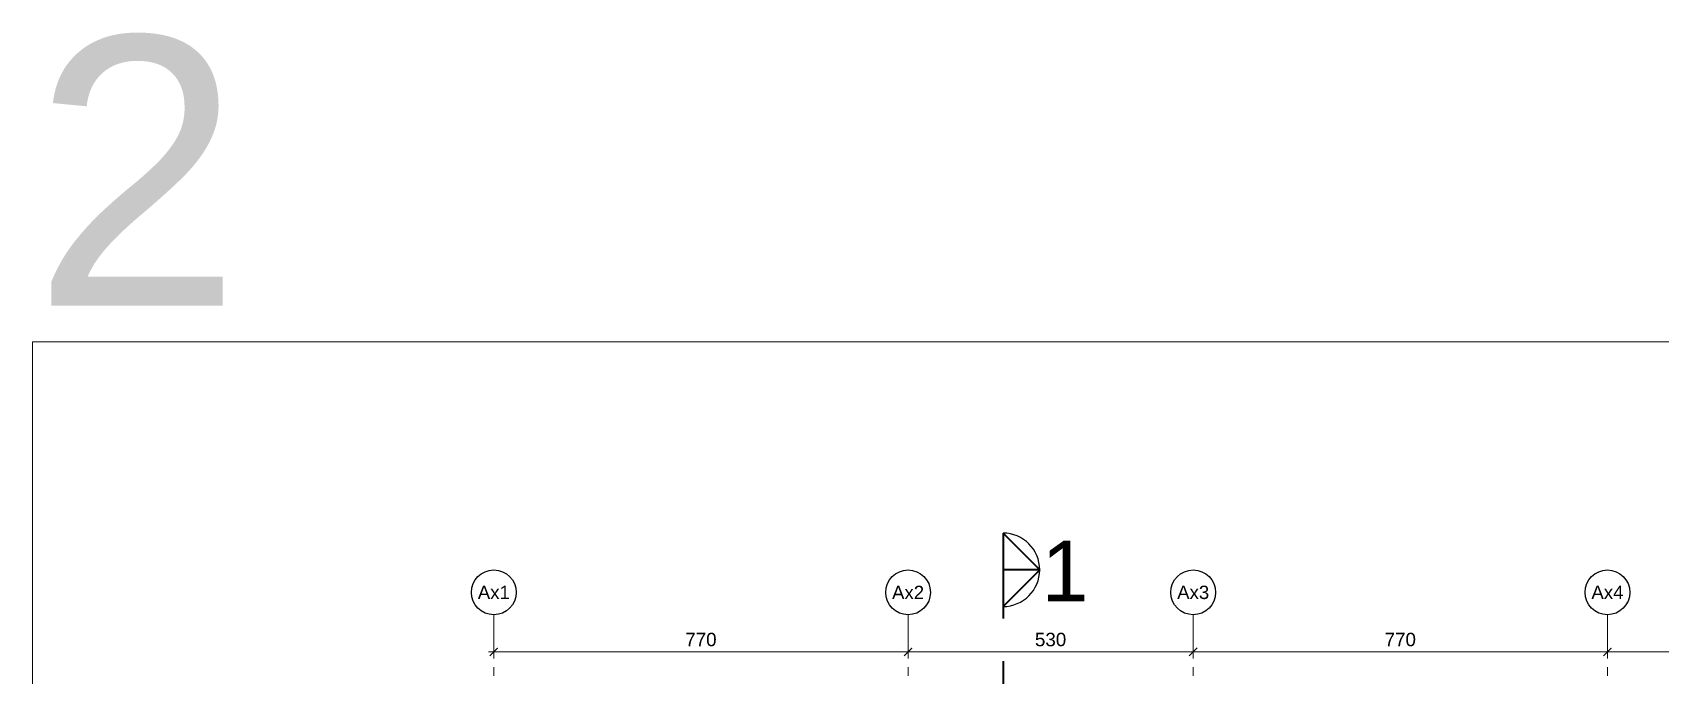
# Model space of a CAD drawing. Header units: centimetres. Extents: x 79741 to 85142, y -55119 to -48201.
# Drawn here: x 79741 to 82767, y -49395 to -48201 of the extents above; entities that cross this region are included whole.
import ezdxf
from ezdxf.enums import TextEntityAlignment as Align

# ---------------------------------------------------------------- set-up
doc = ezdxf.new("R2010")
doc.units = ezdxf.units.CM
doc.header["$LTSCALE"] = 50
doc.header["$MEASUREMENT"] = 0
doc.linetypes.add('AXES', pattern=[2, 1.25, -0.25, 0.25, -0.25])
doc.linetypes.add('DASHED2', pattern=[9.525, 6.35, -3.175])
doc.layers.get('0').update_dxf_attribs({"color": 8})
for name, color, linetype in [('AXES', 10, 'AXES'), ('COTE 50ème', 1, 'Continuous'), ('text', 159, 'Continuous')]:
    doc.layers.add(name, color=color, linetype=linetype)
doc.layers.add('FMULT', color=150, linetype='Continuous', plot=False)
doc.layers.add('HORS GEL COTE', color=7, linetype='Continuous', lineweight=13, true_color=0x00661a)
doc.layers.add('MACONNERIE COUPE', color=7, linetype='Continuous', lineweight=30)
doc.styles.add('3.ABEA 1-50', font='arial.ttf', dxfattribs={"height": 12.5})
doc.styles.add('FN_TEXT_1.50', font='arial.ttf', dxfattribs={"height": 10})
doc.styles.add('RS_TEXT_1.50', font='arial.ttf', dxfattribs={"height": 12.5})
doc.styles.add('RS_TXT_100', font='arial.ttf', dxfattribs={"height": 25})
doc.dimstyles.new('RS_100CM_LINEAIRE', dxfattribs={"dimscale": 10, "dimtxt": 25, "dimasz": 1.5, "dimexe": 1, "dimexo": 2.5, "dimgap": 1, "dimtad": 1, "dimdec": 1, "dimrnd": 0.5, "dimdsep": 46, "dimtxsty": 'RS_TXT_100', "dimblk1": 'ARCHTICK', "dimblk2": 'ARCHTICK', "dimsah": 1, "dimcen": 2.5, "dimdle": 1, "dimclrt": 4, "dimadec": 0, "dimazin": 2, "dimtfac": 1, "dimtdec": 1, "dimtix": 1, "dimtmove": 2, "dimatfit": 3, "dimfxl": 1, "dimtolj": 1, "dimtzin": 0, "dimarcsym": 0})

# ---------------------------------------------------------------- blocks, each defined once
blk = doc.blocks.new('AXES_FN')
at = {"color": 0, "linetype": 'Continuous'}
blk.add_circle((0, 15), 22.2, dxfattribs=at)
at = {"color": 0, "style": 'FN_TEXT_1.50'}
blk.add_attdef('AXES', text='', height=12.5, dxfattribs=at).set_placement((-48.9, 20.6), align=Align.MIDDLE_CENTER)
blk = doc.blocks.new('_ArchTick')
at = {"color": 0, "linetype": 'ByBlock', "const_width": 0.15}
blk.add_lwpolyline([(-0.5, -0.5), (0.5, 0.5)], dxfattribs=at)
blk = doc.blocks.new('*D184')
at = {"layer": 'AXES', "color": 0, "linetype": 'Continuous', "lineweight": -2, "ltscale": 0.5, "transparency": 16777216}
for p, q in [((70888.4, -40383.7), (71678.4, -40383.7)), ((70898.4, -40389.7), (70898.4, -40373.7)), ((71668.4, -40389.7), (71668.4, -40373.7))]:
    blk.add_line(p, q, dxfattribs=at)
at = {"layer": 'Defpoints', "color": 0, "linetype": 'Continuous', "ltscale": 0.5, "transparency": 16777216}
for p in [(71668.4, -40383.7), (70898.4, -40414.7), (71668.4, -40414.7)]:
    blk.add_point(p, dxfattribs=at)
at = {"layer": 'AXES', "color": 0, "linetype": 'Continuous', "lineweight": -2, "ltscale": 0.5, "transparency": 16777216, "xscale": 15, "yscale": 15, "zscale": 15, "rotation": 180}
blk.add_blockref('_ArchTick', (70898.4, -40383.7), dxfattribs=at)
at = {"layer": 'AXES', "color": 0, "linetype": 'Continuous', "lineweight": -2, "ltscale": 0.5, "transparency": 16777216, "xscale": 15, "yscale": 15, "zscale": 15}
blk.add_blockref('_ArchTick', (71668.4, -40383.7), dxfattribs=at)
at = {"layer": 'AXES', "color": 4, "linetype": 'Continuous', "lineweight": 5, "ltscale": 0.5, "transparency": 16777216, "insert": (71283.4, -40360.9), "char_height": 25, "attachment_point": 5, "style": 'RS_TXT_100'}
blk.add_mtext('\\A1;770', dxfattribs=at)
blk = doc.blocks.new('*D185')
at = {"layer": 'AXES', "color": 0, "linetype": 'Continuous', "lineweight": -2, "ltscale": 0.5, "transparency": 16777216}
for p, q in [((71658.4, -40383.7), (72208.4, -40383.7)), ((71668.4, -40389.7), (71668.4, -40373.7)), ((72198.4, -40389.7), (72198.4, -40373.7))]:
    blk.add_line(p, q, dxfattribs=at)
at = {"layer": 'Defpoints', "color": 0, "linetype": 'Continuous', "ltscale": 0.5, "transparency": 16777216}
for p in [(72198.4, -40383.7), (71668.4, -40414.7), (72198.4, -40414.7)]:
    blk.add_point(p, dxfattribs=at)
at = {"layer": 'AXES', "color": 0, "linetype": 'Continuous', "lineweight": -2, "ltscale": 0.5, "transparency": 16777216, "xscale": 15, "yscale": 15, "zscale": 15, "rotation": 180}
blk.add_blockref('_ArchTick', (71668.4, -40383.7), dxfattribs=at)
at = {"layer": 'AXES', "color": 0, "linetype": 'Continuous', "lineweight": -2, "ltscale": 0.5, "transparency": 16777216, "xscale": 15, "yscale": 15, "zscale": 15}
blk.add_blockref('_ArchTick', (72198.4, -40383.7), dxfattribs=at)
at = {"layer": 'AXES', "color": 4, "linetype": 'Continuous', "lineweight": 5, "ltscale": 0.5, "transparency": 16777216, "insert": (71933.4, -40360.9), "char_height": 25, "attachment_point": 5, "style": 'RS_TXT_100'}
blk.add_mtext('\\A1;530', dxfattribs=at)
blk = doc.blocks.new('*D186')
at = {"layer": 'AXES', "color": 0, "linetype": 'Continuous', "lineweight": -2, "ltscale": 0.5, "transparency": 16777216}
for p, q in [((72188.4, -40383.7), (72978.4, -40383.7)), ((72198.4, -40389.7), (72198.4, -40373.7)), ((72968.4, -40389.7), (72968.4, -40373.7))]:
    blk.add_line(p, q, dxfattribs=at)
at = {"layer": 'Defpoints', "color": 0, "linetype": 'Continuous', "ltscale": 0.5, "transparency": 16777216}
for p in [(72968.4, -40383.7), (72198.4, -40414.7), (72968.4, -40414.7)]:
    blk.add_point(p, dxfattribs=at)
at = {"layer": 'AXES', "color": 0, "linetype": 'Continuous', "lineweight": -2, "ltscale": 0.5, "transparency": 16777216, "xscale": 15, "yscale": 15, "zscale": 15, "rotation": 180}
blk.add_blockref('_ArchTick', (72198.4, -40383.7), dxfattribs=at)
at = {"layer": 'AXES', "color": 0, "linetype": 'Continuous', "lineweight": -2, "ltscale": 0.5, "transparency": 16777216, "xscale": 15, "yscale": 15, "zscale": 15}
blk.add_blockref('_ArchTick', (72968.4, -40383.7), dxfattribs=at)
at = {"layer": 'AXES', "color": 4, "linetype": 'Continuous', "lineweight": 5, "ltscale": 0.5, "transparency": 16777216, "insert": (72583.4, -40360.9), "char_height": 25, "attachment_point": 5, "style": 'RS_TXT_100'}
blk.add_mtext('\\A1;770', dxfattribs=at)
blk = doc.blocks.new('*D199')
at = {"layer": 'AXES', "color": 0, "linetype": 'Continuous', "lineweight": -2, "ltscale": 0.5, "transparency": 16777216}
for p, q in [((73413.4, -40339.7), (73413.4, -40393.7)), ((72958.4, -40383.7), (73423.4, -40383.7)), ((72968.4, -40389.7), (72968.4, -40373.7))]:
    blk.add_line(p, q, dxfattribs=at)
at = {"layer": 'Defpoints', "color": 0, "linetype": 'Continuous', "ltscale": 0.5, "transparency": 16777216}
for p in [(73413.4, -40314.7), (73413.4, -40383.7), (72968.4, -40414.7)]:
    blk.add_point(p, dxfattribs=at)
at = {"layer": 'AXES', "color": 0, "linetype": 'Continuous', "lineweight": -2, "ltscale": 0.5, "transparency": 16777216, "xscale": 15, "yscale": 15, "zscale": 15, "rotation": 180}
blk.add_blockref('_ArchTick', (72968.4, -40383.7), dxfattribs=at)
at = {"layer": 'AXES', "color": 0, "linetype": 'Continuous', "lineweight": -2, "ltscale": 0.5, "transparency": 16777216, "xscale": 15, "yscale": 15, "zscale": 15}
blk.add_blockref('_ArchTick', (73413.4, -40383.7), dxfattribs=at)
at = {"layer": 'AXES', "color": 4, "linetype": 'Continuous', "lineweight": 5, "ltscale": 0.5, "transparency": 16777216, "insert": (73190.9, -40361), "char_height": 25, "attachment_point": 5, "style": 'RS_TXT_100'}
blk.add_mtext('\\A1;445', dxfattribs=at)
blk = doc.blocks.new('A$Cb99fd45a')
at = {"layer": 'AXES', "lineweight": 5, "ltscale": 1.3}
for p, q in [((-1265, 1580), (-1265, -1500)), ((-495, 1580), (-495, -1344.97)), ((35, 1580), (35, -1344.97)), ((805, 1580), (805, -1344.97))]:
    blk.add_line(p, q, dxfattribs=at)
at = {"layer": 'AXES', "linetype": 'ByBlock'}
ref = blk.add_blockref('AXES_FN', (-1265, 1593.46), dxfattribs=dict(at, xscale=1.875, yscale=1.875, zscale=1.875))
ref.add_attrib('AXES', 'Ax1', dxfattribs={"layer": '0', "color": 0, "height": 24.75, "style": 'RS_TEXT_1.50'}).set_placement((-1265, 1621.58), align=Align.MIDDLE)
ref = blk.add_blockref('AXES_FN', (-495, 1593.46), dxfattribs=dict(at, xscale=1.875, yscale=1.875, zscale=1.875))
ref.add_attrib('AXES', 'Ax2', dxfattribs={"layer": '0', "color": 0, "height": 24.75, "style": 'RS_TEXT_1.50'}).set_placement((-495, 1621.58), align=Align.MIDDLE)
ref = blk.add_blockref('AXES_FN', (35, 1593.46), dxfattribs=dict(at, xscale=1.875, yscale=1.875, zscale=1.875))
ref.add_attrib('AXES', 'Ax3', dxfattribs={"layer": '0', "color": 0, "height": 24.75, "style": 'RS_TEXT_1.50'}).set_placement((35, 1621.58), align=Align.MIDDLE)
ref = blk.add_blockref('AXES_FN', (805, 1593.46), dxfattribs=dict(at, xscale=1.875, yscale=1.875, zscale=1.875))
ref.add_attrib('AXES', 'Ax4', dxfattribs={"layer": '0', "color": 0, "height": 24.75, "style": 'RS_TEXT_1.50'}).set_placement((805, 1621.58), align=Align.MIDDLE)
at = {"layer": 'AXES', "linetype": 'Continuous', "lineweight": 5, "ltscale": 0.5}
for base, p1, p2, picture, middle in [((1250, 1511.07), (805, 1480), (1250, 1580), '*D199', (1027.5, 1533.78)), ((-495, 1511.07), (-1265, 1480), (-495, 1480), '*D184', (-880, 1533.83)), ((35, 1511.07), (-495, 1480), (35, 1480), '*D185', (-230, 1533.84)), ((805, 1511.07), (35, 1480), (805, 1480), '*D186', (420, 1533.83))]:
    dim = blk.add_linear_dim(base=base, p1=p1, p2=p2, dimstyle='RS_100CM_LINEAIRE', dxfattribs=at)
    dim.commit()
    dim.dimension.update_dxf_attribs({"geometry": picture, "text_midpoint": middle, "insert": (-72163.45, 41894.73)})

msp = doc.modelspace()

# ---------------------------------------------------------------- linework, layer by layer
at = {"layer": 'COTE 50ème', "ltscale": 0.5}
msp.add_arc((81545.12, -49198.9), 68.19, 270, 90, dxfattribs=at)
at = {"layer": 'FMULT', "lineweight": 5, "ltscale": 0.5}
msp.add_lwpolyline([(79741.21, -55119.47), (85036.98, -55119.47), (85036.98, -48775.25), (79741.21, -48775.25)], close=True, dxfattribs=at)
at = {"layer": 'HORS GEL COTE', "linetype": 'DASHED2', "lineweight": 40, "ltscale": 0.5}
msp.add_line((81545.12, -49130.71), (81545.12, -54862.41), dxfattribs=at)
at = {"layer": 'HORS GEL COTE', "lineweight": 40, "ltscale": 0.5}
for q in [(81545.12, -49130.71), (81545.12, -49198.9), (81545.12, -49267.09)]:
    msp.add_line((81613.31, -49198.9), q, dxfattribs=at)

# ---------------------------------------------------------------- block references
at = {"layer": 'MACONNERIE COUPE', "lineweight": 5, "ltscale": 0.5}
msp.add_blockref('A$Cb99fd45a', (81863.64, -50862.36), dxfattribs=at)

# ---------------------------------------------------------------- texts
at = {"layer": 'COTE 50ème', "insert": (81616.73, -49145.05), "char_height": 112.5, "width": 212.0771, "attachment_point": 1, "style": '3.ABEA 1-50'}
msp.add_mtext('1', dxfattribs=at)
at = {"layer": 'text', "lineweight": 5, "ltscale": 0.5, "insert": (79741.13, -48208.45), "char_height": 500, "attachment_point": 1, "style": '3.ABEA 1-50'}
msp.add_mtext_dynamic_manual_height_columns('2', width=6415.2, gutter_width=62.5, heights=[0], dxfattribs=at)

doc.saveas('drawing.dxf')
